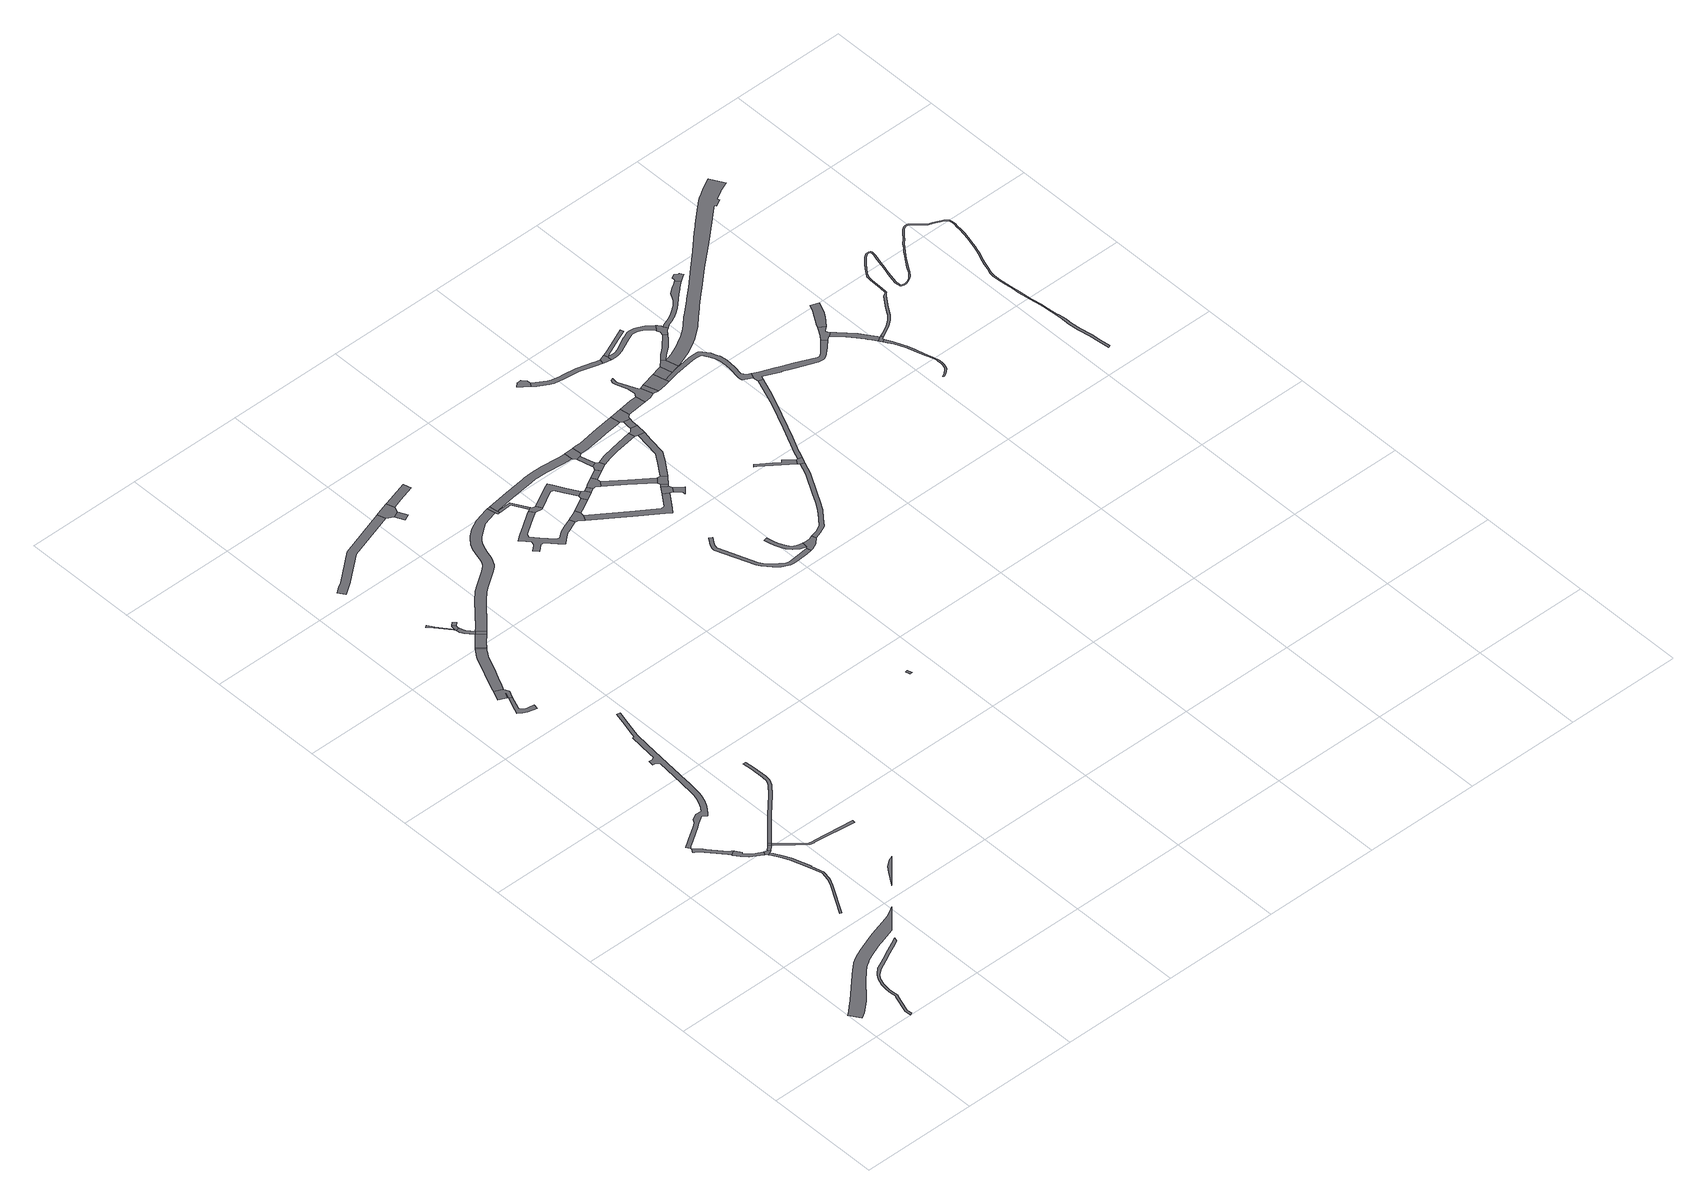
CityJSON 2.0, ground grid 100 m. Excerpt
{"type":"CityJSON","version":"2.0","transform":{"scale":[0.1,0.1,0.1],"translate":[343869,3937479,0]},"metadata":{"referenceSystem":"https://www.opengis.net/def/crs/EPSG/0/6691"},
"CityObjects":{
"road1":{"type":"Road","attributes":{"RoadStructureAttribute.sectionType":"1"},"geometry":[{"type":"MultiSurface","lod":"1","boundaries":[[[0,1,2,3,4,5,6,7,8,9,10,11,12,13,14,15,16,17,18,19,20,21,22,23,24,25,26,27,28,29,30,31,32,33,34,35,36,37,38]]]}]},
"road2":{"type":"Road","attributes":{"function":"3","RoadStructureAttribute.sectionType":"1"},"geometry":[{"type":"MultiSurface","lod":"1","boundaries":[[[39,40,41,42,43,44,45,46,47,48,49,50,51,52,53,54,55,56,57,58,59,60,61,62,63,64,65,66,67,68]]]}]},
"road3":{"type":"Road","geometry":[{"type":"MultiSurface","lod":"1","boundaries":[[[69,70,71,72,73,74,75,76,77,78,79,80,81]]]}]},
"road4":{"type":"Road","attributes":{"RoadStructureAttribute.sectionType":"1"},"geometry":[{"type":"MultiSurface","lod":"1","boundaries":[[[80,82,83,84,85,86,87,88,89,90,91,92,81]]]}]},
"road5":{"type":"Road","attributes":{"RoadStructureAttribute.sectionType":"1"},"geometry":[{"type":"MultiSurface","lod":"1","boundaries":[[[93,94,95,96,97,98,99,100,101,102,103,104,105,106,107,108,109,110,111]]]}]},
"road6":{"type":"Road","geometry":[{"type":"MultiSurface","lod":"1","boundaries":[[[112,113,114,115,116,87,86,117,93,111]]]}]},
"road7":{"type":"Road","attributes":{"RoadStructureAttribute.sectionType":"1"},"geometry":[{"type":"MultiSurface","lod":"1","boundaries":[[[118,119,120,121,114,113]]]}]},
"road8":{"type":"Road","geometry":[{"type":"MultiSurface","lod":"1","boundaries":[[[122,120,119,123]]]}]},
"road9":{"type":"Road","attributes":{"RoadStructureAttribute.sectionType":"1"},"geometry":[{"type":"MultiSurface","lod":"1","boundaries":[[[124,125,126,127,128,129,130,131,132,133,134,135,136,137,138,139,140,141,142,143,144,145,146,147,148,149,150,151,152,153,154,155,156,157,158,159,160,161,162,163,164,165,166,167,168,169,170,171,172,173,174,175,176,177]]]}]},
"road10":{"type":"Road","geometry":[{"type":"MultiSurface","lod":"1","boundaries":[[[178,179,180,181,182,183,184,185]]]}]},
"road11":{"type":"Road","attributes":{"RoadStructureAttribute.sectionType":"1"},"geometry":[{"type":"MultiSurface","lod":"1","boundaries":[[[119,186,187,188,189,190,191,192,193,194,195,123]]]}]},
"road12":{"type":"Road","attributes":{"RoadStructureAttribute.sectionType":"1"},"geometry":[{"type":"MultiSurface","lod":"1","boundaries":[[[196,197,198,199,200,201,202,203,204,205,206,207,208,209,210,122,123]]]}]},
"road13":{"type":"Road","attributes":{"RoadStructureAttribute.sectionType":"1"},"geometry":[{"type":"MultiSurface","lod":"1","boundaries":[[[211,212,213,214,215,216,217,218,219,220,221,222]]]}]},
"road14":{"type":"Road","geometry":[{"type":"MultiSurface","lod":"1","boundaries":[[[221,223,224,225,226,227,228,229,230,231,232,222]]]}]},
"road15":{"type":"Road","attributes":{"function":"3","RoadStructureAttribute.sectionType":"1"},"geometry":[{"type":"MultiSurface","lod":"1","boundaries":[[[233,234,235,236,237,238,226,225,239,240,241,242,243,244,245,246,247,248]]]}]},
"road16":{"type":"Road","geometry":[{"type":"MultiSurface","lod":"1","boundaries":[[[248,247,249,250]]]}]},
"road17":{"type":"Road","attributes":{"RoadStructureAttribute.sectionType":"1"},"geometry":[{"type":"MultiSurface","lod":"1","boundaries":[[[251,252,253,254,255,256]]]}]},
"road18":{"type":"Road","attributes":{"function":"3","RoadStructureAttribute.sectionType":"1"},"geometry":[{"type":"MultiSurface","lod":"1","boundaries":[[[257,250,249,258,259,260]]]}]},
"road19":{"type":"Road","geometry":[{"type":"MultiSurface","lod":"1","boundaries":[[[261,262,256,255,263,264,265,266,267]]]}]},
"road20":{"type":"Road","attributes":{"RoadStructureAttribute.sectionType":"1"},"geometry":[{"type":"MultiSurface","lod":"1","boundaries":[[[268,269,270,264,263,271,272,273]]]}]},
"road21":{"type":"Road","attributes":{"RoadStructureAttribute.sectionType":"1"},"geometry":[{"type":"MultiSurface","lod":"1","boundaries":[[[266,274,275,267]]]}]},
"road22":{"type":"Road","geometry":[{"type":"MultiSurface","lod":"1","boundaries":[[[260,259,276,268,273]]]}]},
"road23":{"type":"Road","attributes":{"RoadStructureAttribute.sectionType":"1"},"geometry":[{"type":"MultiSurface","lod":"1","boundaries":[[[277,278,279,280,281,282,283,284,285,286,287,288,289]]]}]},
"road24":{"type":"Road","attributes":{"function":"3","RoadStructureAttribute.sectionType":"1"},"geometry":[{"type":"MultiSurface","lod":"1","boundaries":[[[290,291,292,293,294,295,296,297,298,299,300,301,302,303,304,305,306,307,308,309,268,276,310,311,312,313,314,315,316,317,318,319,320,321,322,323,324,325,326,327,328,329,330,331,332]]]}]},
"road25":{"type":"Road","geometry":[{"type":"MultiSurface","lod":"1","boundaries":[[[333,334,335,336,282,281,337]]]}]},
"road26":{"type":"Road","attributes":{"RoadStructureAttribute.sectionType":"1"},"geometry":[{"type":"MultiSurface","lod":"1","boundaries":[[[338,339,333,337]]]}]},
"road27":{"type":"Road","attributes":{"RoadStructureAttribute.sectionType":"1"},"geometry":[{"type":"MultiSurface","lod":"1","boundaries":[[[340,341,342,343,335,334]]]}]},
"road28":{"type":"Road","geometry":[{"type":"MultiSurface","lod":"1","boundaries":[[[290,332,344,345,346,347,348]]]}]},
"road29":{"type":"Road","geometry":[{"type":"MultiSurface","lod":"1","boundaries":[[[349,350,351,352,353,354,355,356,357,358,359,360,361,362,363,364,365,366,367,368,369,370,371,372,373,374,375,376,377,378]]]}]},
"road30":{"type":"Road","attributes":{"RoadStructureAttribute.sectionType":"1"},"geometry":[{"type":"MultiSurface","lod":"1","boundaries":[[[379,380,381,382]]]}]},
"road31":{"type":"Road","attributes":{"RoadStructureAttribute.sectionType":"1"},"geometry":[{"type":"MultiSurface","lod":"1","boundaries":[[[345,383,384,385,386,387,388,346]]]}]},
"road32":{"type":"Road","geometry":[{"type":"MultiSurface","lod":"1","boundaries":[[[389,390,386,385,391,359,358,392,393]]]}]},
"road33":{"type":"Road","geometry":[{"type":"MultiSurface","lod":"1","boundaries":[[[394,395,396,397,378,377,398,399,400]]]}]},
"road34":{"type":"Road","attributes":{"RoadStructureAttribute.sectionType":"1"},"geometry":[{"type":"MultiSurface","lod":"1","boundaries":[[[401,402,403,404,389,393,405,406,407,408,409]]]}]},
"road35":{"type":"Road","attributes":{"RoadStructureAttribute.sectionType":"1"},"geometry":[{"type":"MultiSurface","lod":"1","boundaries":[[[395,394,410,411,412]]]}]},
"road36":{"type":"Road","attributes":{"function":"3","RoadStructureAttribute.sectionType":"1"},"geometry":[{"type":"MultiSurface","lod":"1","boundaries":[[[413,414,415,416,417,418,419,420,348,347,421,422,423,424,425,426,427,428,429,430]]]}]},
"road37":{"type":"Road","geometry":[{"type":"MultiSurface","lod":"1","boundaries":[[[408,412,411,431,432,433,409]]]}]},
"road38":{"type":"Road","attributes":{"RoadStructureAttribute.sectionType":"1"},"geometry":[{"type":"MultiSurface","lod":"1","boundaries":[[[399,434,435,436,437,438,439,440,441,442,400]]]}]},
"road39":{"type":"Road","attributes":{"RoadStructureAttribute.sectionType":"1"},"geometry":[{"type":"MultiSurface","lod":"1","boundaries":[[[433,432,443,444]]]}]},
"road40":{"type":"Road","geometry":[{"type":"MultiSurface","lod":"1","boundaries":[[[445,446,447,448,444,443,449,450,451]]]}]},
"road41":{"type":"Road","attributes":{"RoadStructureAttribute.sectionType":"1"},"geometry":[{"type":"MultiSurface","lod":"1","boundaries":[[[452,453,454,455,456,457,458,459,460,461,462,463,464,465,466,467,468,469,470,471,472,473,474,475,476,477,478,479]]]}]},
"road42":{"type":"Road","attributes":{"RoadStructureAttribute.sectionType":"1"},"geometry":[{"type":"MultiSurface","lod":"1","boundaries":[[[480,481,482,447,446]]]}]},
"road43":{"type":"Road","attributes":{"RoadStructureAttribute.sectionType":"1"},"geometry":[{"type":"MultiSurface","lod":"1","boundaries":[[[483,445,451,484,485,486]]]}]},
"road44":{"type":"Road","attributes":{"RoadStructureAttribute.sectionType":"1"},"geometry":[{"type":"MultiSurface","lod":"1","boundaries":[[[487,488,489,490,491,492,493,494,495,496,497,498,499,500,501,502,503]]]}]},
"road45":{"type":"Road","attributes":{"RoadStructureAttribute.sectionType":"1"},"geometry":[{"type":"MultiSurface","lod":"1","boundaries":[[[504,505,506,507,508,509]]]}]},
"road46":{"type":"Road","geometry":[{"type":"MultiSurface","lod":"1","boundaries":[[[507,506,510,481,480,511,512,513]]]}]},
"road47":{"type":"Road","geometry":[{"type":"MultiSurface","lod":"1","boundaries":[[[514,515,413,430,516,504,509]]]}]},
"road48":{"type":"Road","geometry":[{"type":"MultiSurface","lod":"1","boundaries":[[[517,518,519,520,521,439,438,522]]]}]},
"road49":{"type":"Road","attributes":{"RoadStructureAttribute.sectionType":"1"},"geometry":[{"type":"MultiSurface","lod":"1","boundaries":[[[523,520,519,524]]]}]},
"road50":{"type":"Road","attributes":{"RoadStructureAttribute.sectionType":"1"},"geometry":[{"type":"MultiSurface","lod":"1","boundaries":[[[525,526,527,517,522]]]}]},
"road51":{"type":"Road","geometry":[{"type":"MultiSurface","lod":"1","boundaries":[[[528,529,487,503,452,479,530,531,532,533]]]}]},
"road52":{"type":"Road","geometry":[{"type":"MultiSurface","lod":"1","boundaries":[[[485,523,524,534,535,486]]]}]},
"road53":{"type":"Road","attributes":{"RoadStructureAttribute.sectionType":"1"},"geometry":[{"type":"MultiSurface","lod":"1","boundaries":[[[512,536,537,538,539,540,541,513]]]}]},
"road54":{"type":"Road","attributes":{"function":"3","RoadStructureAttribute.sectionType":"1"},"geometry":[{"type":"MultiSurface","lod":"1","boundaries":[[[514,542,543,544,545,546,547,548,549,550,551,552,515]]]}]},
"road55":{"type":"Road","attributes":{"RoadStructureAttribute.sectionType":"1"},"geometry":[{"type":"MultiSurface","lod":"1","boundaries":[[[553,554,555,556,557,558,559,560,561,562,563,564,535,534]]]}]},
"road56":{"type":"Road","geometry":[{"type":"MultiSurface","lod":"1","boundaries":[[[559,558,565,566,567,539,538]]]}]},
"road57":{"type":"Road","geometry":[{"type":"MultiSurface","lod":"1","boundaries":[[[568,569,570,571,572,573,574,575,576]]]}]},
"road58":{"type":"Road","attributes":{"RoadStructureAttribute.sectionType":"1"},"geometry":[{"type":"MultiSurface","lod":"1","boundaries":[[[532,577,578,579,580,581,582,583,584,585,586,587,588,589,590,591,592,593,533]]]}]},
"road59":{"type":"Road","attributes":{"RoadStructureAttribute.sectionType":"1"},"geometry":[{"type":"MultiSurface","lod":"1","boundaries":[[[594,566,565,595,596,597]]]}]},
"road60":{"type":"Road","geometry":[{"type":"MultiSurface","lod":"1","boundaries":[[[596,598,599,600,548,547,597]]]}]},
"road61":{"type":"Road","attributes":{"function":"3","RoadStructureAttribute.sectionType":"1"},"geometry":[{"type":"MultiSurface","lod":"1","boundaries":[[[599,601,602,603,604,605,606,600]]]}]},
"road62":{"type":"Road","attributes":{"RoadStructureAttribute.sectionType":"1"},"geometry":[{"type":"MultiSurface","lod":"1","boundaries":[[[607,608,609,610,611,612,613,614,615]]]}]},
"road63":{"type":"Road","attributes":{"RoadStructureAttribute.sectionType":"1"},"geometry":[{"type":"MultiSurface","lod":"1","boundaries":[[[575,616,617,618,619,620,621,622,623,624,625,626,627,628,629,630,631,632,576]]]}]},
"road64":{"type":"Road","geometry":[{"type":"MultiSurface","lod":"1","boundaries":[[[633,607,615,586,585,634,635]]]}]},
"road65":{"type":"Road","geometry":[{"type":"MultiSurface","lod":"1","boundaries":[[[636,637,638,639,640,641,642,643,644,645,646,647,648,604,603,649,650,651]]]}]},
"road66":{"type":"Road","attributes":{"function":"3","RoadStructureAttribute.sectionType":"1"},"geometry":[{"type":"MultiSurface","lod":"1","boundaries":[[[651,650,652,653]]]}]},
"road67":{"type":"Road","geometry":[{"type":"MultiSurface","lod":"1","boundaries":[[[652,654,655,656,657,658,659,653]]]}]},
"road68":{"type":"Road","geometry":[{"type":"MultiSurface","lod":"1","boundaries":[[[660,661,624,623,662,663]]]}]},
"road69":{"type":"Road","attributes":{"RoadStructureAttribute.sectionType":"1"},"geometry":[{"type":"MultiSurface","lod":"1","boundaries":[[[657,664,665,666,667,658]]]}]},
"road70":{"type":"Road","attributes":{"RoadStructureAttribute.sectionType":"1"},"geometry":[{"type":"MultiSurface","lod":"1","boundaries":[[[668,669,670,671,672,673,674,675,676,677,678,679,680,681,682,683,633,635]]]}]},
"road71":{"type":"Road","geometry":[{"type":"MultiSurface","lod":"1","boundaries":[[[684,666,665,685,686,687]]]}]},
"road72":{"type":"Road","attributes":{"RoadStructureAttribute.sectionType":"1"},"geometry":[{"type":"MultiSurface","lod":"1","boundaries":[[[660,688,689,690,691,692,693,661]]]}]},
"road73":{"type":"Road","attributes":{"RoadStructureAttribute.sectionType":"1"},"geometry":[{"type":"MultiSurface","lod":"1","boundaries":[[[694,695,696,697,698,699,700,701,702,703,704,705,706,707,708,709,710,711,712,657,656,713,714,715,716,717,718,719,720,721,722,723,724,725,726,727,728,729,730,731]]]}]},
"road74":{"type":"Road","attributes":{"RoadStructureAttribute.sectionType":"1"},"geometry":[{"type":"MultiSurface","lod":"1","boundaries":[[[732,733,734,735,736,737,738,739,740,741,742,743,744,745,746,747,748,749,750,751,752,753,754,660,663]]]}]},
"road75":{"type":"Road","attributes":{"RoadStructureAttribute.sectionType":"1"},"geometry":[{"type":"MultiSurface","lod":"1","boundaries":[[[755,756,757,758,759,760,761,762,684,687]]]}]},
"road76":{"type":"Road","geometry":[{"type":"MultiSurface","lod":"1","boundaries":[[[763,764,765,743,742,766,767,768,769,770,759,758,771,772]]]}]},
"road77":{"type":"Road","geometry":[{"type":"MultiSurface","lod":"1","boundaries":[[[675,674,773,774,775,776,777,778,779,780,781,782,783,784,785,786,787,788,789,790,791,792,793,794,795,796,694,731]]]}]},
"road78":{"type":"Road","attributes":{"RoadStructureAttribute.sectionType":"1"},"geometry":[{"type":"MultiSurface","lod":"1","boundaries":[[[797,798,799,800,801,802,803,804,805,806,807,808,809,763,772,810,811,812,813,814,815,816,817,818,819,820,821,822,823]]]}]},
"road79":{"type":"Road","geometry":[{"type":"MultiSurface","lod":"1","boundaries":[[[824,825,826,827,828,829,830,831,823,822,832,833]]]}]},
"road80":{"type":"Road","geometry":[{"type":"MultiSurface","lod":"1","boundaries":[[[834,835,836,837,838,839,840,841,842,843,844,785,784]]]}]},
"road81":{"type":"Road","attributes":{"RoadStructureAttribute.sectionType":"1"},"geometry":[{"type":"MultiSurface","lod":"1","boundaries":[[[845,846,847,848,849,850,851,838,837,852,853,854,855,856,857,858,859]]]}]},
"road82":{"type":"Road","attributes":{"function":"3","RoadStructureAttribute.sectionType":"1"},"geometry":[{"type":"MultiSurface","lod":"1","boundaries":[[[860,861,862,863,864,865,866,867,868,869,870,871,872,873,874,875,876,877,878,879,880,881,882,883,884,885,687,686,886,887,888,889,890,891,892,893,894,895,896,897,898,899,900,901,902,903,904,905,906,907,908,909,910,911,912,913,914,915,916,917]]]}]},
"road83":{"type":"Road","attributes":{"RoadStructureAttribute.sectionType":"1"},"geometry":[{"type":"MultiSurface","lod":"1","boundaries":[[[842,918,919,920,921,922,923,924,843]]]}]},
"road84":{"type":"Road","attributes":{"RoadStructureAttribute.sectionType":"1"},"geometry":[{"type":"MultiSurface","lod":"1","boundaries":[[[925,926,927,928,929,930,931,932,933,934,935,936,937,938,939,940,941,942,943,944,945,946,947,948,949,950,951,952,953,954,955]]]}]},
"road85":{"type":"Road","geometry":[{"type":"MultiSurface","lod":"1","boundaries":[[[956,859,858,957,958,955,954,959,960,961,962]]]}]},
"road86":{"type":"Road","attributes":{"RoadStructureAttribute.sectionType":"1"},"geometry":[{"type":"MultiSurface","lod":"1","boundaries":[[[961,963,964,965,966,967,968,969,970,971,972,973,974,975,976,977,978,979,980,981,982,983,984,985,986,987,988,989,990,991,992,993,994,995,996,997,998,999,1000,1001,1002,1003,1004,1005,1006,1007,1008,1009,1010,1011,1012,1013,1014,1015,1016,1017,1018,1019,1020,1021,1022,1023,1024,1025,1026,1027,1028,1029,1030,1031,1032,1033,1034,1035,1036,1037,1038,1039,1040,1041,1042,1043,1044,1045,1046,1047,1048,1049,1050,1051,1052,1053,1054,1055,1056,1057,1058,1059,1060,1061,1062,1063,1064,1065,1066,1067,1068,1069,1070,1071,1072,1073,1074,1075,1076,1077,1078,1079,1080,1081,1082,1083,1084,1085,1086,1087,1088,1089,1090,1091,1092,1093,1094,1095,1096,1097,1098,1099,1100,1101,1102,1103,1104,1105,1106,1107,1108,1109,1110,1111,1112,1113,1114,1115,1116,1117,1118,1119,1120,1121,1122,1123,1124,1125,1126,1127,1128,1129,1130,1131,1132,1133,1134,1135,1136,1137,1138,1139,1140,1141,1142,1143,1144,1145,1146,1147,1148,1149,1150,1151,1152,1153,1154,1155,1156,1157,1158,1159,1160,1161,1162,1163,1164,1165,1166,1167,1168,1169,1170,1171,1172,1173,1174,1175,1176,1177,1178,1179,1180,1181,962]]]}]}
},
"vertices":[
[768,631,0],[800,647,0],[808,680,0],[756,653,0],[646,599,0],[621,586,0],[508,532,0],[502,529,0],[453,482,0],[426,444,0],[403,381,0],[399,358,0],[395,333,0],[393,322,0],[393,300,0],[393,285,0],[395,245,0],[396,223,0],[392,214,0],[338,57,0],[344,1,0],[361,10,0],[361,11,0],[357,55,0],[408,207,0],[414,220,0],[413,246,0],[411,286,0],[411,306,0],[411,320,0],[413,330,0],[417,357,0],[420,377,0],[442,436,0],[466,470,0],[513,506,0],[515,507,0],[632,564,0],[634,565,0],
[61,218,0],[107,247,0],[200,328,0],[232,363,0],[339,483,0],[422,565,0],[469,606,0],[484,615,0],[515,634,0],[571,661,0],[682,702,0],[708,712,0],[849,755,0],[1018,938,0],[995,923,0],[940,894,0],[896,876,0],[723,822,0],[675,807,0],[532,753,0],[467,722,0],[456,715,0],[410,687,0],[373,655,0],[354,639,0],[268,554,0],[120,412,0],[72,369,0],[33,334,0],[2,310,0],
[561,2166,0],[538,2174,0],[430,2307,0],[415,2324,0],[364,2373,0],[359,2380,0],[339,2345,0],[349,2339,0],[373,2322,0],[406,2288,0],[515,2155,0],[529,2133,0],[566,2159,0],
[533,2127,0],[569,2077,0],[611,2034,0],[653,2003,0],[710,1971,0],[725,1999,0],[670,2029,0],[631,2058,0],[596,2093,0],[606,2103,0],[571,2152,0],
[729,1950,0],[744,1927,0],[775,1870,0],[808,1809,0],[859,1647,0],[885,1544,0],[871,1470,0],[843,1404,0],[691,1144,0],[704,1136,0],[856,1397,0],[886,1465,0],[901,1545,0],[873,1651,0],[880,1653,0],[828,1818,0],[795,1880,0],[763,1939,0],[747,1962,0],
[766,1969,0],[771,1973,0],[754,1992,0],[751,1991,0],[728,1997,0],[716,1968,0],
[803,2002,0],[813,2013,0],[794,2030,0],[785,2020,0],
[808,2045,0],[826,2028,0],
[361,2393,0],[372,2405,0],[417,2434,0],[544,2517,0],[579,2541,0],[602,2557,0],[648,2587,0],[652,2583,0],[683,2556,0],[702,2577,0],[725,2608,0],[744,2634,0],[773,2689,0],[788,2730,0],[801,2771,0],[806,2798,0],[817,2905,0],[821,2941,0],[861,3322,0],[883,3530,0],[893,3568,0],[921,3671,0],[951,3790,0],[921,3797,0],[892,3679,0],[863,3572,0],[854,3538,0],[837,3535,0],[815,3326,0],[811,3282,0],[785,3267,0],[757,3270,0],[752,3224,0],[779,3221,0],[802,3202,0],[776,2946,0],[760,2805,0],[756,2782,0],[745,2745,0],[731,2708,0],[704,2658,0],[699,2651,0],[680,2624,0],[626,2628,0],[594,2610,0],[579,2600,0],[574,2596,0],[569,2588,0],[560,2570,0],[556,2565,0],[526,2544,0],[399,2461,0],[338,2422,0],[358,2390,0],
[1373,1326,0],[1336,1309,0],[1318,1298,0],[1286,1270,0],[1249,1223,0],[1175,1110,0],[1172,1105,0],[1377,1328,0],
[941,1896,0],[1025,1826,0],[1061,1821,0],[1072,1820,0],[1425,1781,0],[1428,1801,0],[1079,1840,0],[1063,1841,0],[1034,1845,0],[954,1911,0],
[1024,2245,0],[1177,2400,0],[1250,2483,0],[1273,2530,0],[1279,2582,0],[1276,2707,0],[1272,2787,0],[1247,2785,0],[1251,2706,0],[1254,2583,0],[1249,2538,0],[1229,2497,0],[1159,2417,0],[1006,2262,0],[913,2160,0],
[409,4344,0],[391,4300,0],[430,4277,0],[460,4259,0],[539,4239,0],[547,4284,0],[470,4297,0],[452,4308,0],[438,4329,0],[439,4337,0],[485,4449,0],[458,4461,0],
[511,4509,0],[510,4516,0],[494,4556,0],[425,4587,0],[395,4521,0],[387,4502,0],[454,4469,0],[477,4518,0],[478,4516,0],[479,4512,0],
[618,4991,0],[596,4958,0],[576,4925,0],[502,4767,0],[488,4734,0],[432,4602,0],[500,4571,0],[524,4619,0],[525,4620,0],[547,4668,0],[577,4731,0],[649,4886,0],[666,4913,0],[685,4941,0],[696,4954,0],[632,5007,0],
[705,4965,0],[641,5018,0],
[570,5383,0],[537,5437,0],[521,5421,0],[561,5377,0],[655,5259,0],[663,5265,0],
[672,5055,0],[734,4999,0],[798,5066,0],[738,5123,0],
[667,5300,0],[663,5274,0],[663,5248,0],[694,5255,0],[695,5271,0],[697,5284,0],[675,5307,0],
[760,5146,0],[710,5204,0],[700,5225,0],[669,5215,0],[684,5186,0],[738,5124,0],
[722,5309,0],[700,5332,0],
[820,5089,0],
[425,6136,0],[438,6146,0],[443,6150,0],[673,6335,0],[1090,6472,0],[1068,6538,0],[640,6398,0],[383,6192,0],[353,6172,0],[328,6155,0],[311,6144,0],[292,6131,0],[331,6072,0],
[1704,6040,0],[1690,6038,0],[1564,6002,0],[1472,5957,0],[1413,5909,0],[1387,5883,0],[1369,5857,0],[1360,5845,0],[1335,5797,0],[1321,5755,0],[1316,5738,0],[1297,5670,0],[1287,5647,0],[1272,5624,0],[1263,5614,0],[1224,5584,0],[1104,5500,0],[1048,5458,0],[979,5392,0],[789,5176,0],[850,5120,0],[862,5133,0],[922,5202,0],[970,5255,0],[1040,5335,0],[1101,5395,0],[1152,5433,0],[1217,5479,0],[1273,5517,0],[1320,5553,0],[1338,5573,0],[1361,5609,0],[1375,5643,0],[1395,5714,0],[1412,5765,0],[1431,5801,0],[1450,5829,0],[1453,5831,0],[1469,5847,0],[1522,5890,0],[1583,5934,0],[1705,5969,0],[1718,5971,0],
[1197,6463,0],[1218,6512,0],[1197,6579,0],[1083,6544,0],[1144,6437,0],
[1181,6361,0],[1235,6388,0],
[1302,6538,0],[1446,6583,0],[1426,6649,0],[1255,6597,0],
[1725,5947,0],[1741,5948,0],[1740,5968,0],[1738,5974,0],[1728,6043,0],
[1987,5518,0],[1936,5496,0],[1886,5456,0],[1857,5463,0],[1774,5559,0],[1725,5616,0],[1734,5644,0],[1838,5712,0],[1923,5767,0],[1936,5775,0],[1908,5818,0],[1891,5807,0],[1775,5732,0],[1686,5674,0],[1640,5637,0],[1678,5592,0],[1703,5562,0],[1697,5533,0],[1684,5522,0],[1646,5488,0],[1680,5450,0],[1731,5495,0],[1761,5496,0],[1831,5415,0],[1872,5377,0],[1904,5406,0],[1962,5452,0],[1977,5458,0],[2083,5503,0],[2064,5550,0],
[2798,2701,0],[2779,2695,0],[2789,2659,0],[2809,2660,0],
[1776,5950,0],[1856,5954,0],[1926,5830,0],[1943,5840,0],[1867,5975,0],[1761,5969,0],
[1983,5820,0],[1952,5824,0],[1924,5828,0],[1993,5767,0],[2008,5775,0],
[2175,5545,0],[2159,5594,0],[2128,5577,0],[2072,5554,0],[2113,5497,0],[2145,5467,0],[2173,5515,0],
[2275,5811,0],[2222,5906,0],[2204,5937,0],[2162,5917,0],[2163,5860,0],[2193,5854,0],[2231,5785,0],[2285,5688,0],[2329,5713,0],
[2219,5568,0],[2305,5613,0],[2282,5658,0],
[2512,6084,0],[2490,6083,0],[2451,6086,0],[2301,6100,0],[2196,6104,0],[2125,6099,0],[2107,6096,0],[1917,6071,0],[1755,5976,0],[1927,6002,0],[2133,6029,0],[2177,6033,0],[2197,6034,0],[2261,6032,0],[2296,6030,0],[2425,6018,0],[2485,6013,0],[2517,6012,0],
[2328,5625,0],[2379,5654,0],[2355,5697,0],
[2432,5262,0],[2625,5124,0],[2670,5091,0],[2702,5133,0],[2796,5261,0],[2751,5293,0],[2672,5185,0],[2643,5178,0],[2454,5313,0],
[2417,5674,0],[2392,5718,0],
[2506,5694,0],[2505,5724,0],[2481,5767,0],[2411,5729,0],[2430,5675,0],[2446,5676,0],[2475,5654,0],
[3137,4152,0],[3113,4150,0],[2986,4133,0],[2945,4133,0],[2920,4138,0],[2838,4198,0],[2804,4230,0],[2791,4253,0],[2772,4285,0],[2656,4596,0],[2656,4599,0],[2659,4617,0],[2669,4641,0],[2708,4703,0],[2683,4719,0],[2642,4655,0],[2630,4625,0],[2625,4600,0],[2627,4589,0],[2744,4273,0],[2765,4238,0],[2819,4172,0],[2867,4134,0],[2930,4103,0],[2969,4097,0],[2999,4098,0],[3096,4104,0],[3145,4113,0],
[2590,5771,0],[2563,5813,0],[2531,5795,0],
[2668,5569,0],[2628,5537,0],[2803,5402,0],[2837,5438,0],
[3152,4212,0],[3147,4212,0],[3102,4223,0],[3071,4241,0],[3056,4260,0],[3039,4290,0],[3017,4342,0],[3007,4378,0],[2996,4430,0],[2962,4423,0],[2973,4370,0],[2984,4330,0],[3007,4275,0],[3021,4251,0],[3053,4212,0],[3098,4180,0],[3145,4161,0],
[2542,5979,0],[2559,5906,0],[2572,5853,0],[2612,5862,0],[2599,5914,0],[2580,5988,0],
[2575,5840,0],[2632,5794,0],[2655,5802,0],[2639,5850,0],
[2603,6008,0],[2598,6089,0],[2539,5991,0],
[2848,5291,0],[2840,5313,0],[2838,5319,0],[2794,5352,0],[2782,5336,0],[2824,5252,0],
[2809,5372,0],[2851,5336,0],
[2873,5210,0],[2874,5178,0],[2923,5230,0],
[3221,4211,0],[3173,4208,0],[3165,4117,0],[3216,4141,0],[3261,4185,0],[3251,4220,0],
[2908,5401,0],[2867,5438,0],
[2726,5827,0],[2813,5842,0],[3016,5878,0],[3005,5927,0],[2815,5893,0],[2713,5875,0],
[2632,6007,0],[2682,6009,0],[2818,6029,0],[2878,6038,0],[3023,6058,0],[3035,6060,0],[3024,6143,0],[2866,6121,0],[2819,6114,0],[2674,6092,0],[2630,6091,0],
[2911,5405,0],[3011,5546,0],[3020,5561,0],[3054,5613,0],[3082,5772,0],[3096,5855,0],[3041,5863,0],[3022,5753,0],[3002,5633,0],[2972,5588,0],[2965,5577,0],[2868,5439,0],
[3107,5949,0],[3052,5955,0],[3025,5929,0],
[2836,6839,0],[2805,6878,0],[2798,6873,0],[2768,6872,0],[2739,6845,0],[2741,6843,0],[2771,6811,0],[2815,6778,0],[2839,6809,0],
[3321,4205,0],[3385,4234,0],[3417,4272,0],[3440,4301,0],[3497,4372,0],[3543,4445,0],[3586,4524,0],[3696,4722,0],[3739,4828,0],[3706,4841,0],[3664,4737,0],[3555,4541,0],[3513,4462,0],[3469,4393,0],[3413,4323,0],[3363,4262,0],[3308,4238,0],
[3055,5991,0],[3111,5998,0],[3115,6033,0],[3061,6043,0],
[3122,6053,0],[3143,6075,0],[3134,6158,0],
[3243,6084,0],[3298,6087,0],[3319,6090,0],[3306,6178,0],[3278,6177,0],[3251,6175,0],
[3717,4892,0],[3635,4962,0],[3618,4944,0],[3567,4983,0],[3454,5070,0],[3437,5048,0],[3455,5034,0],[3550,4961,0],[3689,4855,0],
[2826,6769,0],[2849,6752,0],[2930,6700,0],[2964,6689,0],[3040,6673,0],[3183,6657,0],[3313,6619,0],[3368,6603,0],[3379,6641,0],[3339,6653,0],[3324,6658,0],[3191,6697,0],[3071,6710,0],[3046,6713,0],[2975,6727,0],[2948,6737,0],[2872,6785,0],
[3730,4895,0],[3743,4837,0],[3762,4881,0],
[3382,6219,0],[3379,6224,0],[3379,6225,0],[3309,6383,0],[3308,6394,0],[3312,6435,0],[3294,6428,0],[3283,6400,0],[3289,6375,0],[3319,6277,0],[3328,6202,0],[3323,6201,0],[3319,6196,0],[3374,6098,0],[3424,6118,0],[3393,6222,0],
[3470,6111,0],[3432,6234,0],
[3503,6115,0],[3546,6119,0],[3594,6131,0],[3585,6165,0],[3559,6267,0],[3440,6236,0],
[3443,6629,0],[3432,6660,0],[3401,6593,0],[3440,6589,0],
[3648,6181,0],[3677,6189,0],[3650,6290,0],[3621,6283,0],
[3787,4937,0],[3791,4947,0],[3857,5086,0],[3907,5192,0],[4017,5434,0],[4066,5554,0],[4117,5682,0],[4080,5697,0],[4029,5569,0],[3984,5448,0],[3876,5207,0],[3827,5103,0],[3796,5038,0],[3758,4960,0],[3755,4951,0],[3735,4906,0],
[3700,6339,0],[3727,6202,0],[3755,6209,0],[3728,6311,0],
[3488,6649,0],[3629,6712,0],[3712,6749,0],[3700,6776,0],[3593,6729,0],[3476,6677,0],
[4095,5789,0],[4080,5797,0],[4063,5806,0],[4052,5816,0],[4048,5825,0],[4040,5842,0],[4051,5914,0],[4057,5973,0],[4057,6015,0],[4056,6040,0],[4048,6080,0],[4045,6088,0],[4037,6109,0],[4022,6147,0],[3987,6200,0],[3963,6217,0],[3922,6223,0],[3869,6216,0],[3691,6190,0],[3609,6134,0],[3697,6155,0],[3874,6181,0],[3920,6183,0],[3947,6179,0],[3957,6172,0],[3986,6128,0],[3996,6104,0],[4007,6076,0],[4010,6068,0],[4016,6035,0],[4017,6014,0],[4017,5975,0],[4012,5920,0],[3994,5828,0],[3994,5817,0],[3996,5800,0],[4001,5782,0],[4071,5743,0],
[3483,6586,0],[3515,6587,0],[3556,6599,0],[3680,6662,0],[3712,6675,0],[3734,6683,0],[3744,6684,0],[3777,6680,0],[3804,6670,0],[3842,6650,0],[3892,6595,0],[3924,6635,0],[3864,6683,0],[3820,6707,0],[3787,6719,0],[3745,6724,0],[3725,6723,0],[3664,6699,0],[3661,6697,0],[3541,6636,0],[3509,6626,0],[3484,6626,0],[3448,6629,0],
[3767,6349,0],[3833,6402,0],[3886,6460,0],[3926,6504,0],[3895,6529,0],[3805,6432,0],[3780,6411,0],[3740,6379,0],
[3957,6586,0],[3954,6606,0],[3933,6629,0],[3892,6592,0],[3893,6587,0],[3898,6576,0],[3900,6570,0],[3900,6556,0],[3952,6539,0],[3974,6555,0],
[4129,5711,0],[4270,5651,0],[4272,5651,0],[4345,5620,0],[4376,5608,0],[4539,5545,0],[4583,5537,0],[4594,5541,0],[4614,5552,0],[4637,5570,0],[4688,5613,0],[4741,5668,0],[4709,5705,0],[4654,5645,0],[4615,5604,0],[4598,5590,0],[4583,5581,0],[4566,5583,0],[4397,5658,0],[4317,5691,0],[4273,5710,0],[4271,5711,0],[4149,5761,0],[4133,5769,0],
[4306,6858,0],[4286,6848,0],[4284,6847,0],[4235,6810,0],[4199,6742,0],[4157,6700,0],[4147,6690,0],[4117,6671,0],[4100,6660,0],[4065,6638,0],[4024,6620,0],[3996,6608,0],[3973,6598,0],[3991,6567,0],[4011,6576,0],[4038,6587,0],[4078,6605,0],[4082,6607,0],[4119,6631,0],[4163,6659,0],[4233,6727,0],[4275,6766,0],[4283,6772,0],[4285,6774,0],[4347,6828,0],[4378,6851,0],[4348,6890,0],
[4424,6923,0],[4411,6922,0],[4407,6924,0],[4396,6935,0],[4392,6943,0],[4358,6925,0],[4356,6901,0],[4354,6897,0],[4418,6880,0],[4441,6893,0],
[4765,5688,0],[4771,5690,0],[4775,5691,0],[4780,5689,0],[4815,5718,0],[4799,5736,0],[4796,5746,0],[4796,5752,0],[4834,5785,0],[4780,5817,0],[4737,5743,0],
[5042,5443,0],[5037,5452,0],[5022,5474,0],[4992,5517,0],[4951,5572,0],[4900,5631,0],[4846,5689,0],[4813,5659,0],[4866,5601,0],[4916,5543,0],[4956,5491,0],[4965,5477,0],[4984,5449,0],[5009,5412,0],[5047,5437,0],
[5183,7477,0],[5151,7457,0],[5091,7421,0],[5085,7417,0],[5055,7394,0],[4975,7326,0],[4861,7226,0],[4851,7214,0],[4820,7186,0],[4801,7168,0],[4658,7030,0],[4524,6906,0],[4377,6767,0],[4284,6688,0],[4282,6686,0],[4274,6678,0],[4149,6572,0],[4138,6564,0],[4073,6499,0],[4047,6477,0],[4041,6471,0],[3981,6428,0],[3921,6391,0],[3867,6362,0],[3803,6334,0],[3752,6317,0],[3781,6216,0],[3841,6235,0],[3914,6268,0],[3973,6300,0],[4039,6340,0],[4078,6369,0],[4106,6389,0],[4145,6422,0],[4212,6490,0],[4281,6552,0],[4283,6554,0],[4297,6567,0],[4392,6654,0],[4438,6696,0],[4599,6844,0],[4757,6979,0],[4859,7066,0],[4915,7116,0],[4939,7137,0],[5052,7237,0],[5101,7279,0],[5112,7263,0],[5174,7297,0],[5165,7315,0],[5118,7289,0],[5117,7290,0],[5166,7319,0],[5234,7356,0],[5241,7360,0],[5245,7362,0],[5327,7397,0],[5260,7519,0],
[4898,5861,0],[4929,5911,0],[4943,5945,0],[4964,6001,0],[4899,6025,0],[4872,5971,0],[4793,5839,0],
[5049,5351,0],[5074,5312,0],[5115,5215,0],[5118,5207,0],[5142,5128,0],[5151,5087,0],[5177,5010,0],[5185,4974,0],[5186,4955,0],[5187,4926,0],[5185,4907,0],[5173,4874,0],[5165,4862,0],[5130,4833,0],[5102,4818,0],[5108,4808,0],[5137,4823,0],[5174,4854,0],[5184,4869,0],[5196,4904,0],[5199,4926,0],[5198,4956,0],[5197,4976,0],[5188,5013,0],[5163,5090,0],[5147,5162,0],[5125,5232,0],[5117,5257,0],[5080,5339,0],[5051,5393,0],[5031,5380,0],
[5050,5436,0],[5017,5401,0],[5024,5389,0],[5049,5400,0],[5049,5404,0],[5065,5420,0],[5058,5438,0],
[5100,5435,0],[5171,5474,0],[5221,5512,0],[5263,5557,0],[5281,5586,0],[5320,5644,0],[5380,5727,0],[5389,5736,0],[5398,5745,0],[5404,5750,0],[5406,5763,0],[5409,5808,0],[5412,5865,0],[5414,5921,0],[5417,5952,0],[5419,5959,0],[5424,5972,0],[5438,5994,0],[5469,6033,0],[5495,6069,0],[5514,6089,0],[5546,6124,0],[5558,6133,0],[5572,6142,0],[5579,6143,0],[5585,6143,0],[5596,6143,0],[5601,6140,0],[5606,6138,0],[5606,6137,0],[5607,6134,0],[5607,6124,0],[5604,6107,0],[5589,6055,0],[5578,6017,0],[5562,5953,0],[5547,5898,0],[5535,5856,0],[5527,5821,0],[5521,5787,0],[5519,5768,0],[5521,5745,0],[5524,5733,0],[5532,5725,0],[5543,5721,0],[5556,5718,0],[5577,5719,0],[5598,5725,0],[5628,5741,0],[5649,5759,0],[5674,5792,0],[5703,5839,0],[5753,5915,0],[5773,5942,0],[5796,5975,0],[5822,6005,0],[5852,6045,0],[5881,6072,0],[5896,6091,0],[5917,6116,0],[5948,6149,0],[5962,6161,0],[5977,6166,0],[5986,6169,0],[5998,6168,0],[6006,6166,0],[6011,6164,0],[6026,6150,0],[6055,6123,0],[6093,6087,0],[6114,6070,0],[6149,6054,0],[6181,6040,0],[6200,6033,0],[6227,6020,0],[6243,6008,0],[6249,5999,0],[6256,5978,0],[6257,5948,0],[6252,5912,0],[6247,5878,0],[6238,5821,0],[6227,5775,0],[6208,5700,0],[6191,5642,0],[6177,5599,0],[6154,5546,0],[6131,5484,0],[6114,5431,0],[6098,5388,0],[6092,5350,0],[6094,5302,0],[6097,5259,0],[6101,5219,0],[6108,5156,0],[6112,5096,0],[6126,4981,0],[6141,4885,0],[6143,4864,0],[6157,4695,0],[6156,4666,0],[6156,4644,0],[6157,4595,0],[6164,4507,0],[6181,4402,0],[6191,4318,0],[6201,4244,0],[6201,4219,0],[6219,4226,0],[6219,4231,0],[6211,4321,0],[6201,4405,0],[6184,4509,0],[6177,4596,0],[6176,4644,0],[6176,4651,0],[6166,4725,0],[6165,4723,0],[6153,4866,0],[6151,4886,0],[6136,4982,0],[6122,5097,0],[6118,5157,0],[6111,5220,0],[6107,5260,0],[6104,5303,0],[6102,5349,0],[6108,5385,0],[6124,5428,0],[6141,5481,0],[6163,5542,0],[6186,5596,0],[6200,5639,0],[6210,5671,0],[6217,5698,0],[6237,5772,0],[6247,5819,0],[6257,5876,0],[6262,5911,0],[6267,5947,0],[6266,5979,0],[6258,6003,0],[6251,6015,0],[6232,6029,0],[6204,6043,0],[6185,6050,0],[6153,6063,0],[6119,6079,0],[6100,6095,0],[6062,6130,0],[6033,6157,0],[6017,6172,0],[6010,6176,0],[5999,6178,0],[5985,6179,0],[5974,6176,0],[5957,6169,0],[5941,6156,0],[5910,6123,0],[5888,6097,0],[5874,6079,0],[5844,6052,0],[5814,6012,0],[5788,5981,0],[5765,5948,0],[5745,5920,0],[5694,5845,0],[5666,5797,0],[5641,5766,0],[5622,5750,0],[5594,5734,0],[5575,5729,0],[5557,5728,0],[5545,5731,0],[5538,5733,0],[5533,5738,0],[5531,5747,0],[5530,5768,0],[5531,5786,0],[5537,5819,0],[5545,5854,0],[5556,5895,0],[5572,5951,0],[5588,6014,0],[5610,6093,0],[5614,6105,0],[5617,6123,0],[5617,6135,0],[5616,6140,0],[5613,6146,0],[5611,6147,0],[5605,6149,0],[5598,6152,0],[5585,6153,0],[5578,6153,0],[5568,6151,0],[5552,6141,0],[5540,6131,0],[5506,6096,0],[5487,6075,0],[5460,6039,0],[5430,6000,0],[5416,5977,0],[5409,5962,0],[5407,5953,0],[5404,5922,0],[5402,5866,0],[5399,5809,0],[5397,5765,0],[5394,5755,0],[5392,5753,0],[5382,5748,0],[5364,5738,0],[5304,5656,0],[5265,5597,0],[5247,5570,0],[5208,5527,0],[5160,5491,0],[5091,5453,0]
]}
